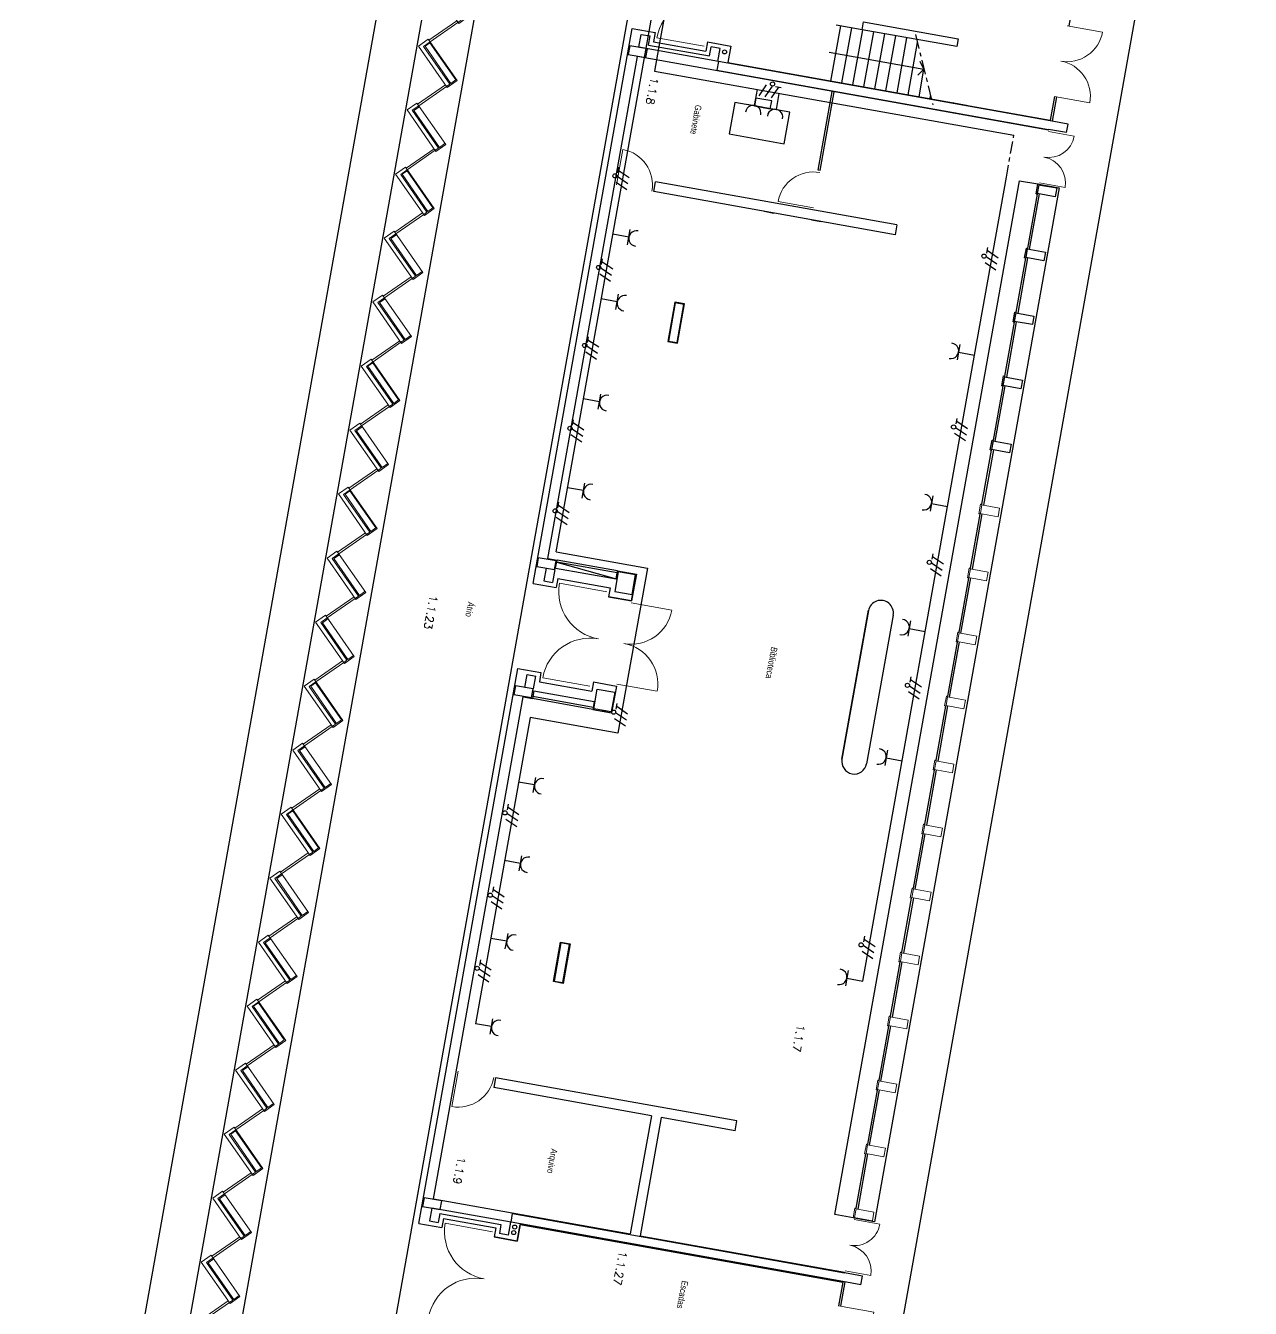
# Model space of a CAD drawing. Header units: millimetres. Extents: x -91023 to -90865, y -106382 to -106247.
# Drawn here: x -90898.71 to -90868.09, y -106360.12 to -106328.06 of the extents above; entities that cross this region are included whole.
import ezdxf

# ---------------------------------------------------------------- set-up
doc = ezdxf.new("R2010")
doc.units = ezdxf.units.MM
doc.header["$MEASUREMENT"] = 0
doc.linetypes.add('ACAD_ISO10W100', pattern=[18, 12, -3, 0, -3])
doc.layers.add('0-CIVIL', color=8, linetype='Continuous', lineweight=0)
doc.layers.add('LEGENDA', color=7, linetype='Continuous', lineweight=0)
for name, color, linetype in [('Desenho base', 7, 'Continuous'), ('Quadros', 90, 'Continuous'), ('Tomadas', 1, 'Continuous')]:
    doc.layers.add(name, color=color, linetype=linetype)
doc.styles.add('Legenda cotas', font='ARIALN.TTF', dxfattribs={"height": 0.16})
doc.styles.get("Standard").update_dxf_attribs({"font": 'simplex.shx'})

# ---------------------------------------------------------------- blocks, each defined once
blk = doc.blocks.new('Bloco Porta')
at = {"layer": '0-CIVIL'}
blk.add_lwpolyline([(0, 0), (1, 0)], dxfattribs=at)
blk.add_arc((0, 0), 1, 0, 90, dxfattribs=at)
blk = doc.blocks.new('A$C6B3F4A0A')
at = {"layer": '0-CIVIL', "color": 8}
for p, q in [((1.448, 0.219), (0.848, 0.82)), ((1.484, 0.255), (0.883, 0.855))]:
    blk.add_line(p, q, dxfattribs=at)
at = {"layer": '0-CIVIL', "color": 8, "linetype": 'Continuous'}
blk.add_lwpolyline([(0.693, 1.089), (0.905, 0.877), (0.014, -0.014), (-0.198, 0.198)], close=True, dxfattribs=at)
at = {"layer": '0-CIVIL', "color": 8}
blk.add_lwpolyline([(0.791, 0.947), (0.685, 1.053), (-0.114, 0.254), (-0.008, 0.148)], close=True, dxfattribs=at)
blk.add_lwpolyline([(0.883, 0.855), (0.813, 0.926), (0, 0.113), (-0.141, 0.255)], dxfattribs=at)
blk = doc.blocks.new('A$C3129141C')
at = {"layer": '0-CIVIL', "color": 8, "linetype": 'Continuous'}
for p, q in [((0, 0.156), (0.791, 0.947)), ((-0.12, 0.276), (0, 0.156))]:
    blk.add_line(p, q, dxfattribs=at)
at = {"layer": '0-CIVIL', "color": 8}
for p, q in [((1.448, 0.219), (0.848, 0.82)), ((1.484, 0.255), (0.883, 0.855))]:
    blk.add_line(p, q, dxfattribs=at)
at = {"layer": '0-CIVIL', "color": 8, "linetype": 'Continuous'}
blk.add_lwpolyline([(0.693, 1.089), (0.905, 0.877), (0.014, -0.014), (-0.198, 0.198)], close=True, dxfattribs=at)
for points in [[(0.791, 0.947), (0.671, 1.067)], [(0.883, 0.855), (0.812, 0.926), (0, 0.113), (-0.141, 0.255)]]:
    blk.add_lwpolyline(points, dxfattribs=at)
blk = doc.blocks.new('porta1')
at = {"layer": '0-CIVIL', "color": 8}
blk.add_lwpolyline([(120700.549, -71551.56), (120700.549, -71550.36)], dxfattribs=at)
blk.add_arc((120700.549, -71551.56), 1.2, 90, 180, dxfattribs=at)
blk = doc.blocks.new('pilar')
at = {"layer": '0-CIVIL', "color": 8, "linetype": 'Continuous'}
for p, q in [((-71527.77, -120722.542), (-71527.745, -120722.542)), ((-71527.77, -120722.792), (-71527.77, -120722.542)), ((-71527.745, -120722.557), (-71527.285, -120722.557)), ((-71527.735, -120722.777), (-71527.735, -120722.557)), ((-71527.285, -120722.557), (-71527.285, -120722.777)), ((-71527.77, -120722.792), (-71527.745, -120722.792)), ((-71527.285, -120722.777), (-71527.745, -120722.777))]:
    blk.add_line(p, q, dxfattribs=at)
for points in [[(-71527.745, -120722.542), (-71527.745, -120722.557)], [(-71527.745, -120722.792), (-71527.745, -120722.777)]]:
    blk.add_lwpolyline(points, dxfattribs=at)

msp = doc.modelspace()

# ---------------------------------------------------------------- linework, layer by layer
at = {"layer": 'Desenho base'}
for p, q in [((-90880.317, -106380.221), (-90868.086, -106311.742)), ((-90895.484, -106372.639), (-90886.161, -106320.442)), ((-90887.498, -106320.574), (-90896.801, -106372.659)), ((-90889.189, -106323.656), (-90898.705, -106376.937)), ((-90886.017, -106341.996), (-90883.54, -106328.125)), ((-90883.54, -106328.125), (-90882.964, -106328.228)), ((-90878.574, -106329.439), (-90878.328, -106328.061)), ((-90877.792, -106328.156), (-90878.441, -106328.04)), ((-90878.298, -106329.488), (-90878.052, -106328.11)), ((-90878.022, -106329.537), (-90877.776, -106328.159)), ((-90883.371, -106328.597), (-90883.313, -106328.274)), ((-90883.313, -106328.274), (-90883.091, -106328.314)), ((-90883.132, -106328.54), (-90883.091, -106328.314)), ((-90882.964, -106328.228), (-90883.005, -106328.458)), ((-90883.005, -106328.458), (-90881.696, -106328.692)), ((-90881.655, -106328.462), (-90881.696, -106328.692)), ((-90881.655, -106328.462), (-90881.079, -106328.565)), ((-90881.655, -106328.462), (-90881.079, -106328.565)), ((-90877.747, -106329.587), (-90877.501, -106328.208)), ((-90877.471, -106329.636), (-90877.225, -106328.258)), ((-90877.196, -106329.685), (-90876.949, -106328.307)), ((-90876.92, -106329.734), (-90876.674, -106328.356)), ((-90876.644, -106329.783), (-90876.411, -106328.477)), ((-90885.652, -106341.374), (-90883.412, -106328.829)), ((-90873.135, -106330.664), (-90883.412, -106328.829)), ((-90881.387, -106328.952), (-90883.371, -106328.597)), ((-90883.132, -106328.54), (-90881.606, -106328.813)), ((-90881.606, -106328.813), (-90881.565, -106328.586)), ((-90881.344, -106328.626), (-90881.565, -106328.586)), ((-90881.402, -106328.949), (-90881.344, -106328.626)), ((-90881.079, -106328.565), (-90881.153, -106328.978)), ((-90878.618, -106328.72), (-90876.246, -106329.144)), ((-90881.387, -106328.952), (-90881.426, -106329.168)), ((-90873.093, -106330.433), (-90881.387, -106328.952)), ((-90881.153, -106328.978), (-90875.18, -106330.045)), ((-90876.246, -106329.144), (-90876.403, -106329.292)), ((-90876.369, -106329.833), (-90876.246, -106329.144)), ((-90876.246, -106329.144), (-90876.342, -106328.95)), ((-90881.426, -106329.168), (-90873.132, -106330.649)), ((-90878.891, -106331.668), (-90878.539, -106329.699)), ((-90878.841, -106331.677), (-90878.49, -106329.708)), ((-90876.093, -106329.882), (-90876.08, -106329.81)), ((-90875.545, -106329.98), (-90875.107, -106330.058)), ((-90875.18, -106330.045), (-90875.107, -106330.058)), ((-90875.107, -106330.058), (-90873.091, -106330.418)), ((-90873.135, -106330.664), (-90873.132, -106330.649)), ((-90882.999, -106332.204), (-90882.955, -106331.958)), ((-90876.925, -106333.035), (-90882.955, -106331.958)), ((-90876.969, -106333.281), (-90882.999, -106332.204)), ((-90880.242, -106332.696), (-90879.996, -106332.74)), ((-90879.061, -106332.907), (-90878.815, -106332.951)), ((-90876.925, -106333.035), (-90876.969, -106333.281)), ((-90885.695, -106341.611), (-90885.753, -106341.935)), ((-90885.652, -106341.374), (-90885.42, -106341.415)), ((-90885.473, -106341.651), (-90885.531, -106341.974)), ((-90885.455, -106341.612), (-90885.42, -106341.415)), ((-90885.455, -106341.612), (-90883.942, -106341.882)), ((-90885.753, -106341.935), (-90885.531, -106341.974)), ((-90885.402, -106341.875), (-90885.442, -106342.099)), ((-90885.402, -106341.875), (-90884.092, -106342.109)), ((-90883.942, -106341.882), (-90883.907, -106341.685)), ((-90883.907, -106341.685), (-90883.437, -106341.769)), ((-90883.437, -106341.769), (-90883.556, -106342.435)), ((-90886.017, -106341.996), (-90885.442, -106342.099)), ((-90884.092, -106342.109), (-90884.132, -106342.332)), ((-90883.556, -106342.435), (-90883.483, -106342.022)), ((-90884.132, -106342.332), (-90883.556, -106342.435)), ((-90883.556, -106342.435), (-90884.132, -106342.332)), ((-90878.296, -106346.392), (-90877.631, -106342.667)), ((-90877.632, -106342.677), (-90878.296, -106346.392)), ((-90877.016, -106342.787), (-90877.68, -106346.502)), ((-90888.875, -106357.993), (-90886.397, -106344.122)), ((-90886.397, -106344.122), (-90885.821, -106344.225)), ((-90885.821, -106344.225), (-90885.862, -106344.455)), ((-90886.228, -106344.594), (-90886.17, -106344.271)), ((-90886.17, -106344.271), (-90885.948, -106344.311)), ((-90886.006, -106344.634), (-90885.948, -106344.311)), ((-90885.862, -106344.455), (-90884.553, -106344.688)), ((-90884.512, -106344.459), (-90884.553, -106344.688)), ((-90884.512, -106344.459), (-90883.936, -106344.562)), ((-90884.512, -106344.459), (-90883.936, -106344.562)), ((-90888.511, -106357.377), (-90886.27, -106344.832)), ((-90886.27, -106344.832), (-90886.037, -106344.874)), ((-90886.006, -106344.634), (-90886.228, -106344.594)), ((-90886.002, -106344.677), (-90886.037, -106344.874)), ((-90886.002, -106344.677), (-90884.489, -106344.947)), ((-90884.5, -106345.133), (-90884.413, -106344.641)), ((-90884.413, -106344.641), (-90883.979, -106344.718)), ((-90883.979, -106344.718), (-90884.067, -106345.21)), ((-90883.936, -106344.562), (-90884.055, -106345.228)), ((-90883.936, -106344.562), (-90884.01, -106344.975)), ((-90884.489, -106344.947), (-90884.524, -106345.144)), ((-90884.524, -106345.144), (-90884.055, -106345.228)), ((-90884.067, -106345.21), (-90884.5, -106345.133)), ((-90884.301, -106345.184), (-90884.055, -106345.228)), ((-90886.955, -106354.353), (-90886.999, -106354.599)), ((-90880.925, -106355.43), (-90886.955, -106354.353)), ((-90883.061, -106355.303), (-90886.999, -106354.599)), ((-90883.061, -106355.303), (-90883.589, -106358.256)), ((-90882.815, -106355.347), (-90883.342, -106358.3)), ((-90880.969, -106355.676), (-90882.815, -106355.347)), ((-90880.969, -106355.676), (-90880.925, -106355.43)), ((-90888.552, -106357.608), (-90888.61, -106357.931)), ((-90886.568, -106357.963), (-90888.552, -106357.608)), ((-90888.511, -106357.377), (-90883.589, -106358.256)), ((-90888.875, -106357.993), (-90888.299, -106358.095)), ((-90888.61, -106357.931), (-90888.388, -106357.971)), ((-90888.348, -106357.745), (-90888.388, -106357.971)), ((-90888.348, -106357.745), (-90886.822, -106358.017)), ((-90888.259, -106357.872), (-90888.299, -106358.095)), ((-90888.259, -106357.872), (-90886.95, -106358.106)), ((-90886.583, -106357.96), (-90886.641, -106358.283)), ((-90886.568, -106357.963), (-90886.53, -106357.746)), ((-90878.275, -106359.444), (-90886.568, -106357.963)), ((-90886.53, -106357.746), (-90878.236, -106359.227)), ((-90886.95, -106358.106), (-90886.989, -106358.329)), ((-90886.989, -106358.329), (-90886.414, -106358.432)), ((-90886.414, -106358.432), (-90886.989, -106358.329)), ((-90886.822, -106358.017), (-90886.862, -106358.244)), ((-90886.641, -106358.283), (-90886.862, -106358.244)), ((-90886.414, -106358.432), (-90886.34, -106358.019)), ((-90886.34, -106358.019), (-90886.414, -106358.432)), ((-90886.34, -106358.019), (-90878.277, -106359.459)), ((-90883.342, -106358.3), (-90878.233, -106359.212)), ((-90878.233, -106359.212), (-90878.236, -106359.227)), ((-90878.277, -106359.459), (-90878.275, -106359.444))]:
    msp.add_line(p, q, dxfattribs=at)
at = {"layer": 'Desenho base', "linetype": 'ACAD_ISO10W100', "ltscale": 0.03}
msp.add_line((-90876.461, -106328.276), (-90876.024, -106330.036), dxfattribs=at)
at = {"layer": 'Desenho base', "linetype": 'Continuous'}
for p, q in [((-90873.091, -106330.418), (-90873.093, -106330.433)), ((-90872.64, -106330.514), (-90873.093, -106330.433)), ((-90872.679, -106330.73), (-90873.132, -106330.649)), ((-90872.679, -106330.73), (-90872.64, -106330.514)), ((-90873.445, -106332.26), (-90873.401, -106332.013)), ((-90873.408, -106332.251), (-90873.369, -106332.034)), ((-90873.401, -106332.013), (-90873.376, -106332.018)), ((-90873.379, -106332.033), (-90872.926, -106332.113)), ((-90873.445, -106332.26), (-90873.42, -106332.264)), ((-90872.965, -106332.33), (-90873.418, -106332.249)), ((-90872.926, -106332.113), (-90872.965, -106332.33)), ((-90873.731, -106333.859), (-90873.687, -106333.613)), ((-90873.693, -106333.851), (-90873.655, -106333.634)), ((-90873.687, -106333.613), (-90873.662, -106333.618)), ((-90873.665, -106333.632), (-90873.212, -106333.713)), ((-90873.731, -106333.859), (-90873.706, -106333.864)), ((-90873.25, -106333.93), (-90873.703, -106333.849)), ((-90873.212, -106333.713), (-90873.25, -106333.93)), ((-90874.016, -106335.459), (-90873.972, -106335.213)), ((-90873.979, -106335.45), (-90873.94, -106335.234)), ((-90873.972, -106335.213), (-90873.948, -106335.217)), ((-90873.95, -106335.232), (-90873.497, -106335.313)), ((-90874.016, -106335.459), (-90873.992, -106335.463)), ((-90873.536, -106335.529), (-90873.989, -106335.449)), ((-90873.497, -106335.313), (-90873.536, -106335.529)), ((-90874.302, -106337.059), (-90874.258, -106336.812)), ((-90874.265, -106337.05), (-90874.226, -106336.833)), ((-90874.258, -106336.812), (-90874.233, -106336.817)), ((-90874.236, -106336.832), (-90873.783, -106336.913)), ((-90874.302, -106337.059), (-90874.277, -106337.063)), ((-90873.822, -106337.129), (-90874.275, -106337.048)), ((-90873.783, -106336.913), (-90873.822, -106337.129)), ((-90874.588, -106338.658), (-90874.544, -106338.412)), ((-90874.551, -106338.65), (-90874.512, -106338.433)), ((-90874.544, -106338.412), (-90874.519, -106338.417)), ((-90874.522, -106338.431), (-90874.069, -106338.512)), ((-90874.588, -106338.658), (-90874.563, -106338.663)), ((-90874.108, -106338.729), (-90874.56, -106338.648)), ((-90874.069, -106338.512), (-90874.108, -106338.729)), ((-90877.783, -106359.308), (-90878.236, -106359.227)), ((-90877.822, -106359.525), (-90878.275, -106359.444)), ((-90877.822, -106359.525), (-90877.783, -106359.308))]:
    msp.add_line(p, q, dxfattribs=at)
at = {"layer": 'Desenho base'}
for points in [[(-90872.619, -106328.064), (-90872.511, -106327.459)], [(-90872.985, -106329.827), (-90873.091, -106330.418)], [(-90872.936, -106329.836), (-90873.044, -106330.442)], [(-90878.841, -106331.677), (-90878.891, -106331.668)], [(-90878.016, -106357.855), (-90878.474, -106357.773), (-90873.859, -106331.932), (-90873.401, -106332.013)], [(-90873.376, -106332.018), (-90872.864, -106332.109)], [(-90872.864, -106332.109), (-90877.48, -106357.95), (-90877.992, -106357.859)], [(-90873.42, -106332.264), (-90873.662, -106333.618)], [(-90873.368, -106332.258), (-90873.615, -106333.641)], [(-90873.706, -106333.864), (-90873.948, -106335.217)], [(-90873.654, -106333.858), (-90873.901, -106335.241)], [(-90873.992, -106335.463), (-90874.233, -106336.817)], [(-90873.94, -106335.457), (-90874.187, -106336.84)], [(-90874.277, -106337.063), (-90874.519, -106338.417)], [(-90874.226, -106337.057), (-90874.473, -106338.44)], [(-90874.563, -106338.663), (-90874.805, -106340.016)], [(-90874.511, -106338.657), (-90874.758, -106340.04)], [(-90874.849, -106340.262), (-90875.091, -106341.616)], [(-90874.797, -106340.256), (-90875.044, -106341.639)], [(-90885.483, -106341.649), (-90885.483, -106341.649), (-90885.473, -106341.651)], [(-90885.428, -106341.464), (-90883.942, -106341.882)], [(-90883.915, -106341.735), (-90885.428, -106341.464)], [(-90883.907, -106341.685), (-90885.42, -106341.415)], [(-90875.135, -106341.862), (-90875.376, -106343.216)], [(-90875.083, -106341.856), (-90875.33, -106343.239)], [(-90875.42, -106343.462), (-90875.662, -106344.815)], [(-90875.368, -106343.456), (-90875.615, -106344.839)], [(-90884.516, -106345.095), (-90886.028, -106344.824)], [(-90884.524, -106345.144), (-90886.037, -106344.874)], [(-90875.706, -106345.061), (-90875.948, -106346.415)], [(-90875.654, -106345.055), (-90875.901, -106346.439)], [(-90875.992, -106346.661), (-90876.233, -106348.015)], [(-90875.94, -106346.655), (-90876.187, -106348.038)], [(-90876.277, -106348.261), (-90876.519, -106349.614)], [(-90876.225, -106348.255), (-90876.473, -106349.638)], [(-90876.563, -106349.86), (-90876.805, -106351.214)], [(-90876.511, -106349.854), (-90876.758, -106351.238)], [(-90876.849, -106351.46), (-90877.091, -106352.814)], [(-90876.797, -106351.454), (-90877.044, -106352.837)], [(-90877.134, -106353.06), (-90877.376, -106354.413)], [(-90877.083, -106353.054), (-90877.33, -106354.437)], [(-90877.42, -106354.66), (-90877.662, -106356.013)], [(-90877.368, -106354.654), (-90877.615, -106356.037)], [(-90877.706, -106356.259), (-90877.948, -106357.613)], [(-90877.654, -106356.253), (-90877.901, -106357.636)], [(-90878.277, -106359.459), (-90878.383, -106360.049)], [(-90878.225, -106359.453), (-90878.334, -106360.058)]]:
    msp.add_lwpolyline(points, dxfattribs=at)
for points in [[(-90875.391, -106328.382), (-90875.426, -106328.579), (-90877.792, -106328.156), (-90877.756, -106327.96)], [(-90883.198, -106328.852), (-90883.159, -106328.635), (-90883.602, -106328.556), (-90883.641, -106328.773)], [(-90879.597, -106330.221), (-90880.975, -106329.975), (-90881.116, -106330.762), (-90879.738, -106331.009)], [(-90880.054, -106329.934), (-90880.448, -106329.864), (-90880.483, -106330.063), (-90880.089, -106330.133)], [(-90882.652, -106335.951), (-90882.406, -106335.995), (-90882.23, -106335.011), (-90882.477, -106334.967)], [(-90882.248, -106335.023), (-90882.464, -106334.984), (-90882.635, -106335.939), (-90882.418, -106335.978)], [(-90885.483, -106341.649), (-90885.445, -106341.433), (-90885.888, -106341.353), (-90885.926, -106341.57)], [(-90883.888, -106341.704), (-90883.976, -106342.196), (-90883.543, -106342.273), (-90883.455, -106341.781)], [(-90886.055, -106344.849), (-90886.016, -106344.632), (-90886.459, -106344.553), (-90886.498, -106344.769)], [(-90885.334, -106350.964), (-90885.088, -106351.008), (-90885.263, -106351.992), (-90885.509, -106351.948)], [(-90885.105, -106351.02), (-90885.322, -106350.981), (-90885.492, -106351.936), (-90885.275, -106351.975)], [(-90888.34, -106357.646), (-90888.302, -106357.429), (-90888.745, -106357.35), (-90888.783, -106357.567)]]:
    msp.add_lwpolyline(points, close=True, dxfattribs=at)
at = {"layer": 'Desenho base', "linetype": 'Continuous'}
for points in [[(-90873.376, -106332.018), (-90873.379, -106332.033)], [(-90873.42, -106332.264), (-90873.418, -106332.249)], [(-90873.662, -106333.618), (-90873.665, -106333.632)], [(-90873.706, -106333.864), (-90873.703, -106333.849)], [(-90873.948, -106335.217), (-90873.95, -106335.232)], [(-90873.992, -106335.463), (-90873.989, -106335.449)], [(-90874.233, -106336.817), (-90874.236, -106336.832)], [(-90874.277, -106337.063), (-90874.275, -106337.048)], [(-90874.519, -106338.417), (-90874.522, -106338.431)], [(-90874.563, -106338.663), (-90874.56, -106338.648)]]:
    msp.add_lwpolyline(points, dxfattribs=at)
at = {"layer": 'Desenho base'}
for centre in [(-90881.233, -106328.714), (-90886.503, -106358.222), (-90886.478, -106358.083)]:
    msp.add_circle(centre, 0.05, dxfattribs=at)
for centre, start, end in [((-90877.324, -106342.732), 349.8735, 169.8735), ((-90877.988, -106346.447), 169.8735, 349.8735)]:
    msp.add_arc(centre, 0.313, start, end, dxfattribs=at)
at = {"layer": 'Quadros'}
for p, q in [((-90884.778, -106334.179), (-90882.617, -106322.077)), ((-90886.249, -106342.414), (-90884.778, -106334.179)), ((-90886.959, -106346.388), (-90886.249, -106342.414)), ((-90888.225, -106353.475), (-90886.959, -106346.388)), ((-90890.026, -106363.56), (-90888.225, -106353.475))]:
    msp.add_line(p, q, dxfattribs=at)
at = {"layer": 'Tomadas', "linetype": 'ByBlock', "ltscale": 0.05}
for p, q in [((-90882.357, -106325.7), (-90882.855, -106328.485)), ((-90883.12, -106328.2), (-90882.741, -106326.074)), ((-90883.16, -106341.614), (-90883.896, -106345.737))]:
    msp.add_line(p, q, dxfattribs=at)
at = {"layer": 'Tomadas', "linetype": 'ByBlock'}
for p, q in [((-90885.443, -106341.206), (-90883.12, -106328.2)), ((-90882.855, -106328.485), (-90882.981, -106329.191)), ((-90882.981, -106329.191), (-90874, -106330.795)), ((-90880.189, -106329.538), (-90880.372, -106329.808)), ((-90880.041, -106329.565), (-90880.224, -106329.835)), ((-90879.887, -106329.592), (-90880.07, -106329.862)), ((-90879.956, -106329.58), (-90879.817, -106329.605)), ((-90883.903, -106331.735), (-90883.878, -106331.595)), ((-90883.891, -106331.665), (-90883.62, -106331.848)), ((-90883.945, -106331.967), (-90883.675, -106332.151)), ((-90883.918, -106331.819), (-90883.648, -106332.002)), ((-90874.981, -106336.29), (-90874.186, -106331.841)), ((-90874.677, -106333.741), (-90874.652, -106333.602)), ((-90884.312, -106334.024), (-90884.287, -106333.884)), ((-90884.299, -106333.954), (-90884.029, -106334.137)), ((-90874.692, -106333.826), (-90874.422, -106334.009)), ((-90874.665, -106333.671), (-90874.395, -106333.855)), ((-90884.353, -106334.256), (-90884.083, -106334.44)), ((-90884.327, -106334.108), (-90884.057, -106334.291)), ((-90874.719, -106333.974), (-90874.449, -106334.157)), ((-90884.66, -106335.974), (-90884.635, -106335.834)), ((-90884.702, -106336.206), (-90884.432, -106336.39)), ((-90884.675, -106336.058), (-90884.405, -106336.241)), ((-90884.648, -106335.904), (-90884.378, -106336.087)), ((-90877.776, -106351.937), (-90874.981, -106336.29)), ((-90885.045, -106338.129), (-90884.775, -106338.312)), ((-90885.03, -106338.044), (-90885.005, -106337.905)), ((-90885.017, -106337.975), (-90884.747, -106338.158)), ((-90875.455, -106338.096), (-90875.185, -106338.279)), ((-90875.44, -106338.011), (-90875.415, -106337.872)), ((-90875.427, -106337.942), (-90875.157, -106338.125)), ((-90885.072, -106338.277), (-90884.801, -106338.46)), ((-90875.481, -106338.244), (-90875.211, -106338.427)), ((-90885.399, -106340.109), (-90885.374, -106339.969)), ((-90885.386, -106340.039), (-90885.116, -106340.222)), ((-90885.44, -106340.341), (-90885.17, -106340.525)), ((-90885.414, -106340.193), (-90885.144, -106340.376)), ((-90876.044, -106341.394), (-90876.019, -106341.255)), ((-90876.032, -106341.324), (-90875.761, -106341.508)), ((-90876.086, -106341.627), (-90875.816, -106341.81)), ((-90876.059, -106341.479), (-90875.789, -106341.662)), ((-90876.593, -106344.468), (-90876.568, -106344.329)), ((-90876.581, -106344.398), (-90876.311, -106344.582)), ((-90876.635, -106344.701), (-90876.365, -106344.884)), ((-90876.608, -106344.553), (-90876.338, -106344.736)), ((-90883.941, -106345.138), (-90883.916, -106344.999)), ((-90883.928, -106345.068), (-90883.658, -106345.252)), ((-90886.092, -106345.345), (-90887.46, -106353.001)), ((-90883.982, -106345.371), (-90883.712, -106345.554)), ((-90883.956, -106345.223), (-90883.686, -106345.406)), ((-90886.672, -106347.741), (-90886.402, -106347.925)), ((-90886.657, -106347.657), (-90886.632, -106347.517)), ((-90886.644, -106347.587), (-90886.374, -106347.77)), ((-90886.698, -106347.89), (-90886.428, -106348.073)), ((-90887.024, -106349.715), (-90886.999, -106349.576)), ((-90887.012, -106349.645), (-90886.742, -106349.829)), ((-90887.066, -106349.948), (-90886.796, -106350.131)), ((-90887.039, -106349.8), (-90886.769, -106349.983)), ((-90877.752, -106350.956), (-90877.727, -106350.816)), ((-90877.739, -106350.886), (-90877.469, -106351.069)), ((-90877.793, -106351.188), (-90877.523, -106351.372)), ((-90877.767, -106351.04), (-90877.497, -106351.223)), ((-90887.35, -106351.542), (-90887.326, -106351.403)), ((-90887.338, -106351.472), (-90887.068, -106351.656)), ((-90887.392, -106351.775), (-90887.122, -106351.958)), ((-90887.366, -106351.627), (-90887.095, -106351.81))]:
    msp.add_line(p, q, dxfattribs=at)
at = {"layer": 'Tomadas'}
for p, q in [((-90880.481, -106330.05), (-90880.41, -106329.65)), ((-90879.935, -106330.148), (-90879.864, -106329.748)), ((-90880.672, -106330.016), (-90880.481, -106330.05)), ((-90880.481, -106330.05), (-90880.291, -106330.084)), ((-90880.126, -106330.114), (-90879.935, -106330.148)), ((-90879.935, -106330.148), (-90879.745, -106330.182)), ((-90883.626, -106333.341), (-90884.026, -106333.269)), ((-90883.626, -106333.341), (-90883.592, -106333.15)), ((-90883.66, -106333.532), (-90883.626, -106333.341)), ((-90883.915, -106334.958), (-90884.315, -106334.887)), ((-90883.915, -106334.958), (-90883.881, -106334.768)), ((-90883.949, -106335.149), (-90883.915, -106334.958)), ((-90875.347, -106336.028), (-90875.381, -106336.218)), ((-90875.381, -106336.218), (-90875.415, -106336.409)), ((-90875.381, -106336.218), (-90874.981, -106336.29)), ((-90884.36, -106337.454), (-90884.76, -106337.382)), ((-90884.394, -106337.644), (-90884.36, -106337.454)), ((-90884.36, -106337.454), (-90884.326, -106337.263)), ((-90884.757, -106339.677), (-90885.157, -106339.606)), ((-90884.791, -106339.868), (-90884.757, -106339.677)), ((-90884.757, -106339.677), (-90884.723, -106339.487)), ((-90876.056, -106339.998), (-90876.09, -106340.189)), ((-90876.022, -106339.808), (-90876.056, -106339.998)), ((-90876.056, -106339.998), (-90875.656, -106340.07)), ((-90885.443, -106341.206), (-90883.16, -106341.614)), ((-90876.58, -106342.932), (-90876.614, -106343.122)), ((-90876.614, -106343.122), (-90876.648, -106343.313)), ((-90876.614, -106343.122), (-90876.214, -106343.194)), ((-90883.896, -106345.737), (-90886.092, -106345.345)), ((-90877.192, -106346.358), (-90877.226, -106346.548)), ((-90877.158, -106346.167), (-90877.192, -106346.358)), ((-90877.192, -106346.358), (-90876.792, -106346.429)), ((-90885.981, -106347.033), (-90886.381, -106346.962)), ((-90886.015, -106347.224), (-90885.981, -106347.033)), ((-90885.981, -106347.033), (-90885.947, -106346.843)), ((-90886.331, -106348.994), (-90886.731, -106348.922)), ((-90886.365, -106349.184), (-90886.331, -106348.994)), ((-90886.331, -106348.994), (-90886.297, -106348.803)), ((-90886.679, -106350.94), (-90887.079, -106350.869)), ((-90886.713, -106351.131), (-90886.679, -106350.94)), ((-90886.679, -106350.94), (-90886.645, -106350.749)), ((-90878.176, -106351.866), (-90878.21, -106352.056)), ((-90878.142, -106351.675), (-90878.176, -106351.866)), ((-90878.176, -106351.866), (-90877.776, -106351.937)), ((-90887.06, -106353.072), (-90887.026, -106352.882)), ((-90887.06, -106353.072), (-90887.46, -106353.001)), ((-90887.094, -106353.263), (-90887.06, -106353.072))]:
    msp.add_line(p, q, dxfattribs=at)
at = {"layer": 'Tomadas', "linetype": 'ACAD_ISO10W100', "ltscale": 0.025}
msp.add_line((-90874.186, -106331.841), (-90874, -106330.795), dxfattribs=at)
at = {"layer": 'Tomadas', "linetype": 'ByBlock'}
for centre in [(-90880.032, -106329.513), (-90883.97, -106331.81), (-90874.744, -106333.816), (-90884.378, -106334.099), (-90884.727, -106336.049), (-90885.096, -106338.12), (-90875.506, -106338.087), (-90885.465, -106340.184), (-90876.111, -106341.469), (-90876.66, -106344.543), (-90884.007, -106345.213), (-90886.723, -106347.732), (-90887.091, -106349.79), (-90877.818, -106351.031), (-90887.417, -106351.617)]:
    msp.add_circle(centre, 0.0522, dxfattribs=at)
at = {"layer": 'Tomadas'}
for centre, start, end in [((-90880.515, -106330.241), 347.1494, 172.5976), ((-90879.969, -106330.339), 347.1494, 172.5976), ((-90883.435, -106333.375), 77.1494, 262.5976), ((-90883.724, -106334.993), 77.1494, 262.5976), ((-90875.572, -106336.184), 257.1494, 82.5976), ((-90884.169, -106337.488), 77.1494, 262.5976), ((-90884.566, -106339.711), 77.1494, 262.5976), ((-90876.247, -106339.964), 257.1494, 82.5976), ((-90876.805, -106343.088), 257.1494, 82.5976), ((-90877.383, -106346.324), 257.1494, 82.5976), ((-90885.79, -106347.067), 77.1494, 262.5976), ((-90886.14, -106349.028), 77.1494, 262.5976), ((-90886.488, -106350.974), 77.1494, 262.5976), ((-90878.367, -106351.831), 257.1494, 82.5976), ((-90886.869, -106353.107), 77.1494, 262.5976)]:
    msp.add_arc(centre, 0.194, start, end, dxfattribs=at)

# ---------------------------------------------------------------- block references
at = {"layer": 'Desenho base'}
for name, p, rotation in [('A$C3129141C', (-90888.583, -106326.953), 259.8734931252966), ('A$C6B3F4A0A', (-90888.868, -106328.553), 259.8734931252966), ('A$C3129141C', (-90889.154, -106330.152), 259.8734931252966), ('A$C6B3F4A0A', (-90889.44, -106331.752), 259.8734931252966), ('A$C3129141C', (-90889.725, -106333.352), 259.8734931252966), ('A$C3129141C', (-90890.011, -106334.951), 259.8734931252966), ('A$C6B3F4A0A', (-90890.297, -106336.551), 259.8734931252966), ('A$C3129141C', (-90890.583, -106338.151), 259.8734931252966), ('A$C6B3F4A0A', (-90890.868, -106339.75), 259.8734931252966), ('pilar', (764.376, -74.26), 349.873493125423), ('A$C3129141C', (-90891.154, -106341.35), 259.8734931252966), ('pilar', (764.09, -75.86), 349.873493125423), ('porta1', (-182542.934, -212582.122), 79.87349312529655), ('A$C3129141C', (-90891.44, -106342.95), 259.8734931252966), ('pilar', (763.805, -77.46), 349.873493125423), ('A$C6B3F4A0A', (-90891.725, -106344.549), 259.8734931252966), ('pilar', (763.519, -79.059), 349.873493125423), ('A$C3129141C', (-90892.011, -106346.149), 259.8734931252966), ('pilar', (763.233, -80.659), 349.873493125423), ('A$C6B3F4A0A', (-90892.297, -106347.749), 259.8734931252966), ('pilar', (762.948, -82.259), 349.873493125423), ('A$C3129141C', (-90892.583, -106349.348), 259.8734931252966), ('pilar', (762.662, -83.858), 349.873493125423), ('A$C3129141C', (-90892.868, -106350.948), 259.8734931252966), ('pilar', (762.376, -85.458), 349.873493125423), ('A$C6B3F4A0A', (-90893.154, -106352.548), 259.8734931252966), ('pilar', (762.091, -87.058), 349.873493125423), ('A$C3129141C', (-90893.44, -106354.147), 259.8734931252966), ('pilar', (761.805, -88.657), 349.873493125423), ('A$C6B3F4A0A', (-90893.725, -106355.747), 259.8734931252966), ('pilar', (761.519, -90.257), 349.873493125423), ('A$C3129141C', (-90894.011, -106357.347), 259.8734931252966), ('pilar', (761.233, -91.857), 349.873493125423), ('porta1', (-182545.791, -212598.118), 79.87349312529655), ('A$C3129141C', (-90894.297, -106358.947), 259.8734931252966)]:
    msp.add_blockref(name, p, dxfattribs=dict(at, rotation=rotation))
at = {"layer": 'Desenho base', "xscale": -1, "rotation": 79.8734931252966}
for p in [(-140096.834, 25072.051), (-140099.691, 25056.055), (-140102.548, 25040.058)]:
    msp.add_blockref('porta1', p, dxfattribs=at)
at = {"layer": 'Desenho base'}
for name, p, xscale, yscale, zscale, rotation in [('Bloco Porta', (-90872.669, -106328.056), -0.8999999999032879, 0.8999999998777639, 0.8999999998931639, 169.8734931122218), ('Bloco Porta', (-90872.669, -106328.056), -0.8999999999032879, 0.8999999998777639, 0.8999999998931639, 169.8734931122218), ('Bloco Porta', (-90872.985, -106329.827), 0.8999999998971314, 0.8999999998777639, 0.8999999998931639, 349.8734931460302), ('Bloco Porta', (-90872.985, -106329.827), 0.8999999998971314, 0.8999999998777639, 0.8999999998931639, 349.8734931460302), ('Bloco Porta', (-90873.131, -106330.703), -0.6500000000717626, 0.6500000000232831, 0.650000000054421, 169.8734931647348), ('Bloco Porta', (-90873.131, -106330.703), -0.6500000000717626, 0.6500000000232831, 0.650000000054421, 169.8734931647348), ('Bloco Porta', (-90883.934, -106332.037), -0.8999999999761333, 0.8999999999650754, 0.8999999999607657, 259.8734931046982), ('Bloco Porta', (-90883.934, -106332.037), -0.8999999999761333, 0.8999999999650754, 0.8999999999607657, 259.8734931046982), ('Bloco Porta', (-90873.36, -106331.983), 0.6500000000497751, 0.6500000000232831, 0.650000000054421, 349.8734931318135), ('Bloco Porta', (-90873.36, -106331.983), 0.6500000000497751, 0.6500000000232831, 0.650000000054421, 349.8734931318135), ('Bloco Porta', (-90879.008, -106332.612), -0.8999999999762599, 0.8999999999650754, 0.8999999999607657, 349.8734931072875), ('Bloco Porta', (-90879.008, -106332.612), -0.8999999999762599, 0.8999999999650754, 0.8999999999607657, 349.8734931072875), ('porta1', (-48640.494, -219128.325), -0.8583356834423463, 0.8583356834424194, 0.8583356834436991, 259.8734931253375), ('porta1', (-12209.944, -15154.999), 0.8583356834423463, 0.8583356834423463, 0.8583356834436991, 259.8734931253375), ('Bloco Porta', (-90887.89, -106354.186), 0.8999999999817403, 0.8999999999650754, 0.8999999999607657, 259.8734931461688), ('Bloco Porta', (-90887.89, -106354.186), 0.8999999999817403, 0.8999999999650754, 0.8999999999607657, 259.8734931461688), ('Bloco Porta', (-90877.988, -106357.898), -0.6500000000720825, 0.6500000000523869, 0.650000000054421, 169.8734931645771), ('Bloco Porta', (-90877.988, -106357.898), -0.6500000000720825, 0.6500000000523869, 0.650000000054421, 169.8734931645771), ('Bloco Porta', (-90878.217, -106359.177), 0.650000000079385, 0.6500000000523869, 0.650000000054421, 349.873493131791), ('Bloco Porta', (-90878.217, -106359.177), 0.650000000079385, 0.6500000000523869, 0.650000000054421, 349.873493131791), ('Bloco Porta', (-90878.383, -106360.049), -0.8999999922766986, 0.8999999922525603, 0.8999999922546043, 169.8734931645474), ('Bloco Porta', (-90878.383, -106360.049), -0.8999999922766986, 0.8999999922525603, 0.8999999922546043, 169.8734931645474)]:
    msp.add_blockref(name, p, dxfattribs=dict(at, xscale=xscale, yscale=yscale, zscale=zscale, rotation=rotation))

# ---------------------------------------------------------------- texts
at = {"layer": 'Desenho base', "linetype": 'Continuous', "char_height": 0.2, "width": 1, "attachment_point": 5, "rotation": 259.8735}
for s, insert in [('1.1.8', (-90883.04, -106329.691)), ('1.1.23', (-90888.576, -106342.72)), ('1.1.7', (-90879.38, -106353.365)), ('1.1.9', (-90887.864, -106356.673)), ('1.1.27', (-90883.842, -106359.111))]:
    msp.add_mtext(s, dxfattribs=dict(at, insert=insert))
at = {"layer": 'LEGENDA', "style": 'Legenda cotas'}
for s, rotation, p in [('Gabinete', 259.9056, (-90881.96, -106330.027)), ('Átrio', 259.3094, (-90887.643, -106342.447)), ('Biblioteca', 259.9056, (-90880.064, -106343.575)), ('Arquivo', 259.9056, (-90885.564, -106356.114)), ('Escadas', 258.9674, (-90882.294, -106359.411))]:
    msp.add_text(s, height=0.16, rotation=rotation, dxfattribs=at).set_placement(p)

doc.saveas('drawing.dxf')
